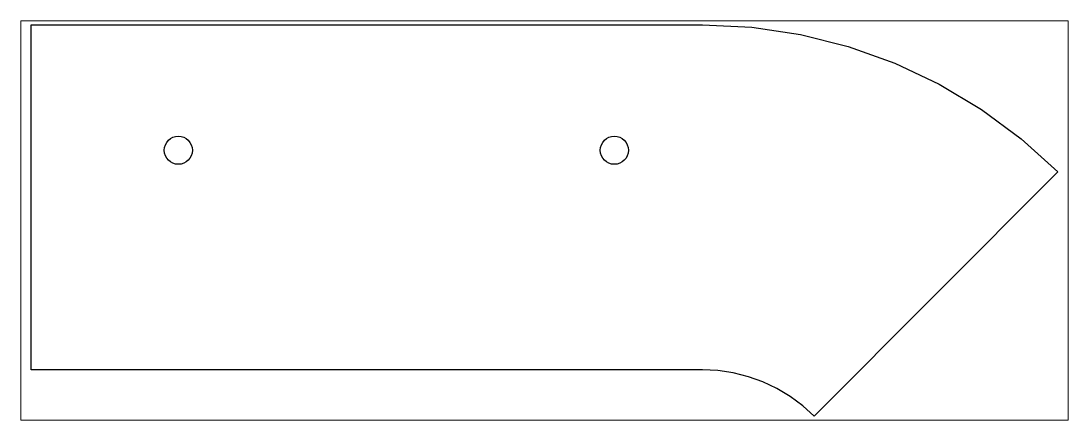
# Paper-space layout 'Layout1' of a CAD drawing. Header units: millimetres. Extents: x 0 to 257, y 49 to 146.
# The model-space entities are those that its viewports show. They can reach past a viewport. Long polylines and large blocks are cut down to what shows.
import ezdxf

# ---------------------------------------------------------------- set-up
doc = ezdxf.new("R2010")
doc.units = ezdxf.units.MM
doc.header["$LTSCALE"] = 25
doc.layers.add('3_Pezzi', color=7, linetype='Continuous')
doc.layers.add('5_Bulloni', color=7, linetype='Continuous')

# ---------------------------------------------------------------- blocks, each defined once
blk = doc.blocks.new('BL1553344785_00001')
at = {"layer": '5_Bulloni', "color": 2, "linetype": 'Continuous'}
blk.add_circle((55, 82.07), 5.25, dxfattribs=at)
blk = doc.blocks.new('BL1553344785_00002')
at = {"layer": '5_Bulloni', "color": 2, "linetype": 'Continuous'}
blk.add_circle((218, 82.07), 5.25, dxfattribs=at)
blk = doc.blocks.new('BL1553344785_00003')
at = {"layer": '3_Pezzi', "color": 3, "linetype": 'Continuous'}
for p, q in [((0, 0), (0, 128.9)), ((0, 128.9), (250.94, 128.9)), ((250.94, 128.9), (269.35, 128)), ((269.35, 128), (287.58, 125.3)), ((287.58, 125.3), (305.46, 120.82)), ((305.46, 120.82), (322.81, 114.62)), ((322.81, 114.62), (339.48, 106.75)), ((339.48, 106.75), (355.29, 97.28)), ((355.29, 97.28), (370.1, 86.31)), ((370.1, 86.31), (383.77, 73.95)), ((383.77, 73.95), (292.69, -17.27)), ((250.94, 0), (0, 0)), ((256.73, -0.28), (250.94, 0)), ((262.46, -1.13), (256.73, -0.28)), ((268.08, -2.54), (262.46, -1.13)), ((273.53, -4.49), (268.08, -2.54)), ((278.77, -6.96), (273.53, -4.49)), ((283.74, -9.94), (278.77, -6.96)), ((288.4, -13.39), (283.74, -9.94)), ((292.69, -17.27), (288.4, -13.39))]:
    blk.add_line(p, q, dxfattribs=at)

msp = doc.modelspace()

# ---------------------------------------------------------------- block references
at = {"layer": '3_Pezzi'}
msp.add_blockref('BL1553344785_00003', (0, 0), dxfattribs=at)
at = {"layer": '5_Bulloni'}
for name in ['BL1553344785_00001', 'BL1553344785_00002']:
    msp.add_blockref(name, (0, 0), dxfattribs=at)

psp = doc.layouts.get("Layout1")

# ---------------------------------------------------------------- viewports
at = {"layer": '0'}
psp.add_viewport(center=(128.5, 97.5), size=(257, 97.8914), view_center_point=(191.88, 55.82), view_height=149.1004, dxfattribs=at)

doc.saveas('drawing.dxf')
